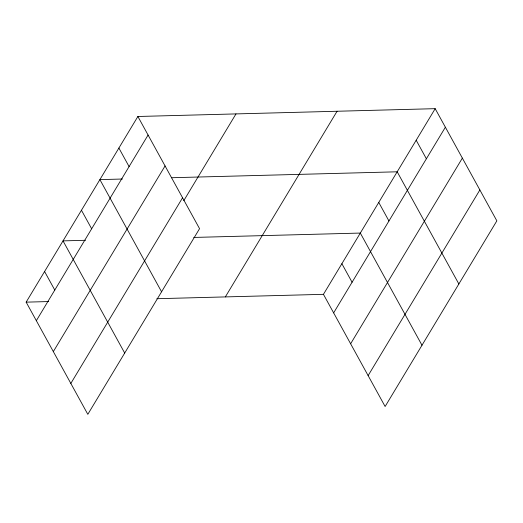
<?xml version="1.0" encoding="UTF-8"?>
<svg xmlns="http://www.w3.org/2000/svg" width="523" height="523" viewBox="0 0 523 523"><rect width="100%" height="100%" fill="white"/><g stroke="black" fill="none" stroke-linecap="round" stroke-linejoin="round"><path stroke-width="0.78" d="M137.882 116.492L199.557 228.669L87.818 414.327L26.15 302.15L137.882 116.492L435.182 108.673L496.85 220.85L385.118 406.508L323.443 294.331L435.182 108.673M36.342 320.691L148.081 135.039M53.333 351.593L165.065 165.935M70.834 383.431L182.566 197.772M183.756 200.708L235.991 113.909M225.335 296.914L337.074 111.255M333.641 312.878L445.374 127.22M350.626 343.774L462.358 158.116M368.127 375.612L479.866 189.954M122.415 179.023L99.893 179.611L161.568 291.795M171.466 177.735L397.192 171.799L458.861 283.976M85.537 240.292L63.022 240.881L124.696 353.058M193.739 237.442L360.314 233.062L421.989 345.245M26.15 302.15L48.665 301.555M156.861 298.711L323.443 294.331M416.184 140.236L426.382 158.776M378.75 202.427L388.949 220.974M341.879 263.697L352.077 282.243M118.891 148.055L129.083 166.595M81.457 210.246L91.656 228.793M44.586 271.515L54.784 290.062"/></g></svg>
